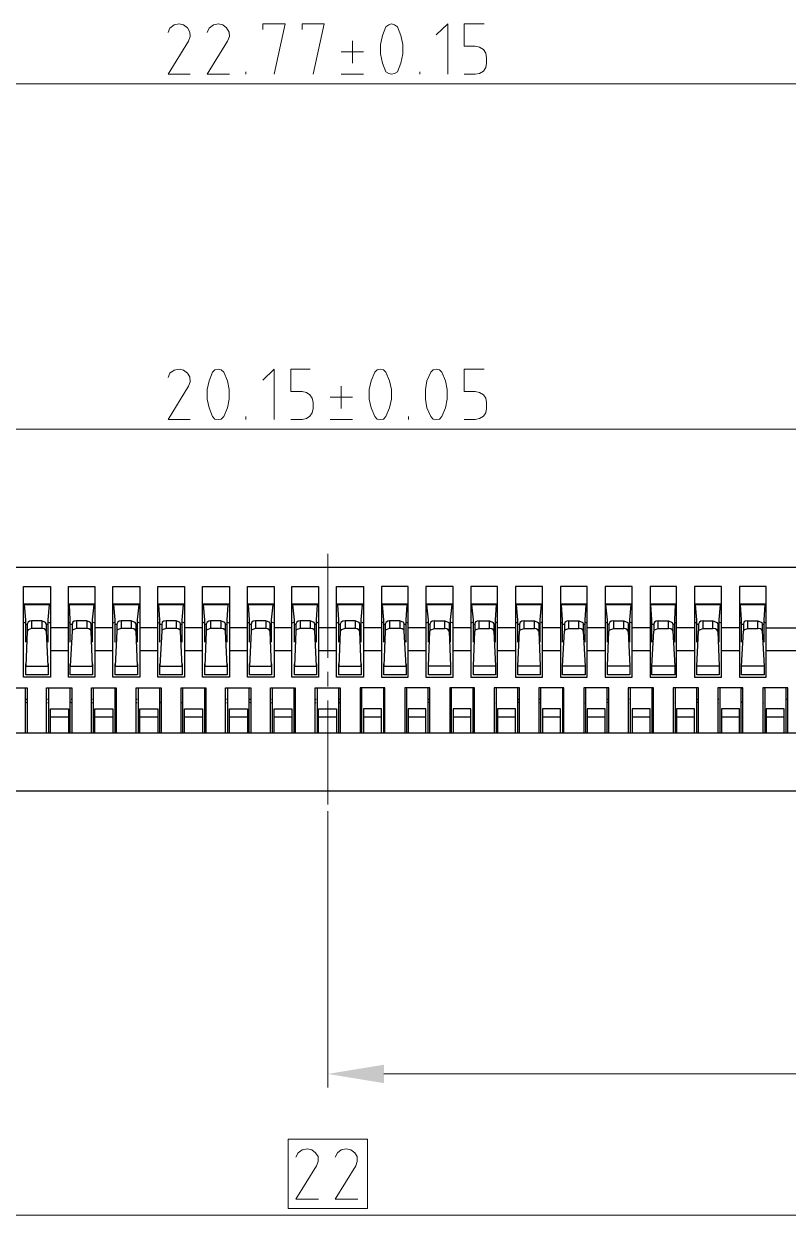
# Model space of a CAD drawing. Header units: inches. Extents: x 0 to 16.2, y 0 to 11.4.
# Drawn here: x 3.506 to 4.822, y 5.043 to 7.096 of the extents above; entities that cross this region are included whole.
import ezdxf

# ---------------------------------------------------------------- set-up
doc = ezdxf.new("R2010")
doc.units = ezdxf.units.IN
doc.header["$MEASUREMENT"] = 0
doc.layers.add('Color-7-Line_Weight-20', color=7, linetype='Continuous', lineweight=20)
doc.layers.add('Color-7-Line_Weight-30', color=7, linetype='Continuous', lineweight=30)
doc.layers.add('P2C-Hatch', color=7, linetype='Continuous')

msp = doc.modelspace()

# ---------------------------------------------------------------- hatches: boundary and pattern name
at = {"layer": 'P2C-Hatch', "transparency": 33554636}
msp.add_hatch(color=256, dxfattribs=at).paths.add_polyline_path([(4.1258, 5.3025), (4.1258, 5.2708), (4.0292, 5.2867)])

# ---------------------------------------------------------------- linework, layer by layer
at = {"layer": 'Color-7-Line_Weight-20', "linetype": 'Continuous'}
for p, q in [((4.0717, 7.0283), (4.0717, 7.0667)), ((4.0525, 7.0475), (4.0908, 7.0475)), ((3.8883, 7.0092), (3.8883, 7.0133)), ((4.0525, 7.0092), (4.0908, 7.0092)), ((4.1875, 7.0092), (4.1875, 7.0133)), ((5.6875, 6.9925), (2.3708, 6.9925)), ((4.0525, 6.4333), (4.0525, 6.4717)), ((4.0333, 6.4525), (4.0717, 6.4525)), ((3.8883, 6.4142), (3.8883, 6.4192)), ((4.0333, 6.4142), (4.0717, 6.4142)), ((4.1683, 6.4142), (4.1683, 6.4192)), ((2.5725, 6.3975), (5.4858, 6.3975)), ((4.0292, 6.1825), (4.0292, 6.0033)), ((4.0292, 5.9792), (4.0292, 5.9542)), ((4.0292, 5.93), (4.0292, 5.7508)), ((4.0292, 5.7392), (4.0292, 5.2633)), ((5.6283, 5.2867), (4.1258, 5.2867)), ((2.43, 5.0433), (5.6283, 5.0433))]:
    msp.add_line(p, q, dxfattribs=at)
for points in [[(3.7925, 7.0092), (3.7542, 7.0092), (3.7892, 7.0658), (3.7925, 7.0742), (3.7917, 7.0817), (3.7875, 7.0892), (3.7808, 7.0942), (3.7733, 7.0958), (3.765, 7.0942), (3.7575, 7.0883), (3.7542, 7.0808)], [(3.86, 7.0092), (3.8217, 7.0092), (3.8567, 7.0658), (3.86, 7.0742), (3.8592, 7.0817), (3.855, 7.0892), (3.8483, 7.0942), (3.8408, 7.0958), (3.8325, 7.0942), (3.825, 7.0883), (3.8217, 7.0808)], [(3.9175, 7.0858), (3.9175, 7.0958), (3.9558, 7.0958), (3.9367, 7.0092)], [(3.985, 7.0858), (3.985, 7.0958), (4.0233, 7.0958), (4.0042, 7.0092)], [(4.2158, 7.0767), (4.2358, 7.0958), (4.2358, 7.0092)], [(4.2983, 7.0958), (4.2642, 7.0958), (4.2642, 7.0575), (4.2833, 7.0575), (4.2908, 7.0558), (4.2975, 7.0517), (4.3017, 7.045), (4.3025, 7.0375), (4.3025, 7.0283), (4.3017, 7.0208), (4.2975, 7.0142), (4.2908, 7.01), (4.2833, 7.0092), (4.2642, 7.0092)], [(3.7925, 6.4142), (3.7542, 6.4142), (3.7892, 6.4717), (3.7925, 6.4792), (3.7917, 6.4875), (3.7875, 6.4942), (3.7808, 6.4992), (3.7733, 6.5008), (3.765, 6.4992), (3.7575, 6.4942), (3.7542, 6.4867)], [(3.9175, 6.4817), (3.9367, 6.5008), (3.9367, 6.4142)], [(3.9992, 6.5008), (3.9658, 6.5008), (3.9658, 6.4625), (3.985, 6.4625), (3.9925, 6.4608), (3.9983, 6.4567), (4.0025, 6.4508), (4.0042, 6.4433), (4.0042, 6.4333), (4.0025, 6.4258), (3.9983, 6.42), (3.9925, 6.4158), (3.985, 6.4142), (3.9658, 6.4142)], [(4.2983, 6.5008), (4.2642, 6.5008), (4.2642, 6.4625), (4.2833, 6.4625), (4.2908, 6.4608), (4.2975, 6.4567), (4.3017, 6.4508), (4.3025, 6.4433), (4.3025, 6.4333), (4.3017, 6.4258), (4.2975, 6.42), (4.2908, 6.4158), (4.2833, 6.4142), (4.2642, 6.4142)], [(4.0133, 5.0708), (3.9742, 5.0708), (4.01, 5.1283), (4.0125, 5.1358), (4.0125, 5.1442), (4.0083, 5.1508), (4.0017, 5.1558), (3.9942, 5.1575), (3.985, 5.1558), (3.9783, 5.1508), (3.9742, 5.1433)], [(4.0808, 5.0708), (4.0417, 5.0708), (4.0775, 5.1283), (4.08, 5.1358), (4.08, 5.1442), (4.0758, 5.1508), (4.0692, 5.1558), (4.0608, 5.1575), (4.0525, 5.1558), (4.0458, 5.1508), (4.0417, 5.1433)]]:
    msp.add_lwpolyline(points, dxfattribs=at)
for points in [[(4.1233, 7.0283), (4.12, 7.0442), (4.12, 7.06), (4.1233, 7.0758), (4.1292, 7.0908), (4.1342, 7.0942), (4.1392, 7.0958), (4.1442, 7.0942), (4.1492, 7.0908), (4.155, 7.0758), (4.1583, 7.06), (4.1583, 7.0442), (4.155, 7.0283), (4.1492, 7.0133), (4.1442, 7.01), (4.1392, 7.0092), (4.1342, 7.01), (4.1292, 7.0133)], [(3.825, 6.4342), (3.8217, 6.4492), (3.8217, 6.4658), (3.825, 6.4808), (3.8308, 6.4958), (3.835, 6.5), (3.8408, 6.5008), (3.8458, 6.5), (3.85, 6.4958), (3.8567, 6.4808), (3.8592, 6.4658), (3.8592, 6.4492), (3.8567, 6.4342), (3.85, 6.4192), (3.8458, 6.415), (3.8408, 6.4142), (3.835, 6.415), (3.8308, 6.4192)], [(4.1042, 6.4342), (4.1008, 6.4492), (4.1008, 6.4658), (4.1042, 6.4808), (4.11, 6.4958), (4.1142, 6.5), (4.12, 6.5008), (4.125, 6.5), (4.1292, 6.4958), (4.1358, 6.4808), (4.1392, 6.4658), (4.1392, 6.4492), (4.1358, 6.4342), (4.1292, 6.4192), (4.125, 6.415), (4.12, 6.4142), (4.1142, 6.415), (4.11, 6.4192)], [(4.2, 6.4342), (4.1975, 6.4492), (4.1975, 6.4658), (4.2, 6.4808), (4.2067, 6.4958), (4.2108, 6.5), (4.2158, 6.5008), (4.2217, 6.5), (4.2258, 6.4958), (4.2317, 6.4808), (4.235, 6.4658), (4.235, 6.4492), (4.2317, 6.4342), (4.2258, 6.4192), (4.2217, 6.415), (4.2158, 6.4142), (4.2108, 6.415), (4.2067, 6.4192)], [(4.0975, 5.055), (4.0975, 5.1742), (3.9608, 5.1742), (3.9608, 5.055)]]:
    msp.add_lwpolyline(points, close=True, dxfattribs=at)
at = {"layer": 'Color-7-Line_Weight-30', "linetype": 'Continuous'}
for p, q in [((3.5517, 6.0958), (3.505, 6.0958)), ((3.6283, 6.0958), (3.5825, 6.0958)), ((3.7058, 6.0958), (3.6592, 6.0958)), ((3.7825, 6.0958), (3.7367, 6.0958)), ((3.86, 6.0958), (3.8133, 6.0958)), ((3.9367, 6.0958), (3.8908, 6.0958)), ((4.0133, 6.0958), (3.9675, 6.0958)), ((4.0908, 6.0958), (4.0442, 6.0958)), ((4.1675, 6.0958), (4.1217, 6.0958)), ((4.245, 6.0958), (4.1983, 6.0958)), ((4.3217, 6.0958), (4.2758, 6.0958)), ((4.3992, 6.0958), (4.3525, 6.0958)), ((4.4758, 6.0958), (4.43, 6.0958)), ((4.5533, 6.0958), (4.5067, 6.0958)), ((4.63, 6.0958), (4.5842, 6.0958)), ((4.7075, 6.0958), (4.6608, 6.0958)), ((4.7842, 6.0958), (4.7383, 6.0958)), ((3.5075, 6.0642), (3.505, 6.0633)), ((3.5117, 6.0608), (3.5092, 6.0608)), ((3.5192, 6.0675), (3.5192, 6.0542)), ((3.5475, 6.0608), (3.545, 6.0608)), ((3.5517, 6.0633), (3.5483, 6.0642)), ((3.5825, 6.055), (3.5517, 6.055)), ((3.585, 6.0642), (3.5825, 6.0633)), ((3.5892, 6.0608), (3.5858, 6.0608)), ((3.5967, 6.0675), (3.5967, 6.0542)), ((3.6242, 6.0608), (3.6217, 6.0608)), ((3.6283, 6.0633), (3.6258, 6.0642)), ((3.6592, 6.055), (3.6283, 6.055)), ((3.6617, 6.0642), (3.6592, 6.0633)), ((3.6658, 6.0608), (3.6633, 6.0608)), ((3.6733, 6.0675), (3.6733, 6.0542)), ((3.7017, 6.0608), (3.6992, 6.0608)), ((3.7058, 6.0633), (3.7025, 6.0642)), ((3.7367, 6.055), (3.7058, 6.055)), ((3.7392, 6.0642), (3.7367, 6.0633)), ((3.7433, 6.0608), (3.74, 6.0608)), ((3.7508, 6.0675), (3.7508, 6.0542)), ((3.7783, 6.0608), (3.7758, 6.0608)), ((3.7825, 6.0633), (3.78, 6.0642)), ((3.8133, 6.055), (3.7825, 6.055)), ((3.8158, 6.0642), (3.8133, 6.0633)), ((3.82, 6.0608), (3.8175, 6.0608)), ((3.8275, 6.0675), (3.8275, 6.0542)), ((3.8558, 6.0608), (3.8533, 6.0608)), ((3.86, 6.0633), (3.8567, 6.0642)), ((3.8908, 6.055), (3.86, 6.055)), ((3.8933, 6.0642), (3.8908, 6.0633)), ((3.8975, 6.0608), (3.8942, 6.0608)), ((3.905, 6.0675), (3.905, 6.0542)), ((3.9325, 6.0608), (3.93, 6.0608)), ((3.9367, 6.0633), (3.9342, 6.0642)), ((3.9675, 6.055), (3.9367, 6.055)), ((3.97, 6.0642), (3.9675, 6.0633)), ((3.9742, 6.0608), (3.9717, 6.0608)), ((3.9817, 6.0675), (3.9817, 6.0542)), ((4.01, 6.0608), (4.0067, 6.0608)), ((4.0133, 6.0633), (4.0108, 6.0642)), ((4.0442, 6.055), (4.0133, 6.055)), ((4.0475, 6.0642), (4.0442, 6.0633)), ((4.0508, 6.0608), (4.0483, 6.0608)), ((4.0592, 6.0675), (4.0592, 6.0542)), ((4.0867, 6.0608), (4.0842, 6.0608)), ((4.0908, 6.0633), (4.0883, 6.0642)), ((4.1217, 6.055), (4.0908, 6.055)), ((4.1242, 6.0642), (4.1217, 6.0633)), ((4.1283, 6.0608), (4.1258, 6.0608)), ((4.1358, 6.0675), (4.1358, 6.0542)), ((4.1642, 6.0608), (4.1608, 6.0608)), ((4.1675, 6.0633), (4.165, 6.0642)), ((4.1983, 6.055), (4.1675, 6.055)), ((4.2017, 6.0642), (4.1983, 6.0633)), ((4.205, 6.0608), (4.2025, 6.0608)), ((4.2408, 6.0608), (4.2383, 6.0608)), ((4.245, 6.0633), (4.2425, 6.0642)), ((4.2758, 6.055), (4.245, 6.055)), ((4.2783, 6.0642), (4.2758, 6.0633)), ((4.2825, 6.0608), (4.28, 6.0608)), ((4.3183, 6.0608), (4.315, 6.0608)), ((4.3217, 6.0633), (4.3192, 6.0642)), ((4.3525, 6.055), (4.3217, 6.055)), ((4.3558, 6.0642), (4.3525, 6.0633)), ((4.3592, 6.0608), (4.3567, 6.0608)), ((4.395, 6.0608), (4.3925, 6.0608)), ((4.3992, 6.0633), (4.3967, 6.0642)), ((4.43, 6.055), (4.3992, 6.055)), ((4.4325, 6.0642), (4.43, 6.0633)), ((4.4367, 6.0608), (4.4333, 6.0608)), ((4.4725, 6.0608), (4.4692, 6.0608)), ((4.4758, 6.0633), (4.4733, 6.0642)), ((4.5067, 6.055), (4.4758, 6.055)), ((4.51, 6.0642), (4.5067, 6.0633)), ((4.5133, 6.0608), (4.5108, 6.0608)), ((4.5492, 6.0608), (4.5467, 6.0608)), ((4.5533, 6.0633), (4.5508, 6.0642)), ((4.5842, 6.055), (4.5533, 6.055)), ((4.5867, 6.0642), (4.5842, 6.0633)), ((4.5908, 6.0608), (4.5875, 6.0608)), ((4.6267, 6.0608), (4.6233, 6.0608)), ((4.63, 6.0633), (4.6275, 6.0642)), ((4.6608, 6.055), (4.63, 6.055)), ((4.6642, 6.0642), (4.6608, 6.0633)), ((4.6675, 6.0608), (4.665, 6.0608)), ((4.7033, 6.0608), (4.7008, 6.0608)), ((4.7075, 6.0633), (4.7042, 6.0642)), ((4.7383, 6.055), (4.7075, 6.055)), ((4.7408, 6.0642), (4.7383, 6.0633)), ((4.745, 6.0608), (4.7417, 6.0608)), ((4.7808, 6.0608), (4.7775, 6.0608)), ((4.7842, 6.0633), (4.7817, 6.0642)), ((3.5825, 6.0158), (3.5517, 6.0158)), ((3.6592, 6.0158), (3.6283, 6.0158)), ((3.7367, 6.0158), (3.7058, 6.0158)), ((3.8133, 6.0158), (3.7825, 6.0158)), ((3.8908, 6.0158), (3.86, 6.0158)), ((3.9675, 6.0158), (3.9367, 6.0158)), ((4.0442, 6.0158), (4.0133, 6.0158)), ((4.1217, 6.0158), (4.0908, 6.0158)), ((4.1983, 6.0158), (4.1675, 6.0158)), ((4.2758, 6.0158), (4.245, 6.0158)), ((4.3525, 6.0158), (4.3217, 6.0158)), ((4.43, 6.0158), (4.3992, 6.0158)), ((4.5067, 6.0158), (4.4758, 6.0158)), ((4.5842, 6.0158), (4.5533, 6.0158)), ((4.6608, 6.0158), (4.63, 6.0158)), ((4.7383, 6.0158), (4.7075, 6.0158)), ((4.8883, 6.0158), (4.7842, 6.0158)), ((3.51, 5.9325), (3.5117, 5.9325)), ((3.545, 5.9325), (3.5467, 5.9325)), ((3.5875, 5.9325), (3.5883, 5.9325)), ((3.6225, 5.9325), (3.6233, 5.9325)), ((3.6642, 5.9325), (3.665, 5.9325)), ((3.6992, 5.9325), (3.7008, 5.9325)), ((3.7417, 5.9325), (3.7425, 5.9325)), ((3.7767, 5.9325), (3.7775, 5.9325)), ((3.8183, 5.9325), (3.8192, 5.9325)), ((3.8533, 5.9325), (3.855, 5.9325)), ((3.895, 5.9325), (3.8967, 5.9325)), ((3.9308, 5.9325), (3.9317, 5.9325)), ((3.9725, 5.9325), (3.9733, 5.9325)), ((4.0075, 5.9325), (4.0092, 5.9325)), ((4.0492, 5.9325), (4.0508, 5.9325)), ((4.085, 5.9325), (4.0858, 5.9325)), ((4.1267, 5.9325), (4.1275, 5.9325)), ((4.1617, 5.9325), (4.1625, 5.9325)), ((4.2033, 5.9325), (4.205, 5.9325)), ((4.2392, 5.9325), (4.24, 5.9325)), ((4.2808, 5.9325), (4.2817, 5.9325)), ((4.3158, 5.9325), (4.3167, 5.9325)), ((4.3575, 5.9325), (4.3592, 5.9325)), ((4.3925, 5.9325), (4.3942, 5.9325)), ((4.435, 5.9325), (4.4358, 5.9325)), ((4.47, 5.9325), (4.4708, 5.9325)), ((4.5117, 5.9325), (4.5133, 5.9325)), ((4.5467, 5.9325), (4.5483, 5.9325)), ((4.5892, 5.9325), (4.59, 5.9325)), ((4.6242, 5.9325), (4.625, 5.9325)), ((4.6658, 5.9325), (4.6675, 5.9325)), ((4.7008, 5.9325), (4.7025, 5.9325)), ((4.7433, 5.9325), (4.7442, 5.9325)), ((4.7783, 5.9325), (4.7792, 5.9325)), ((4.82, 5.9325), (4.8217, 5.9325)), ((3.5083, 5.9275), (3.5117, 5.9258)), ((3.545, 5.9258), (3.5467, 5.9267)), ((3.585, 5.9275), (3.5883, 5.9258)), ((3.6225, 5.9258), (3.6242, 5.9267)), ((3.6625, 5.9275), (3.665, 5.9258)), ((3.6992, 5.9258), (3.7008, 5.9267)), ((3.7392, 5.9275), (3.7425, 5.9258)), ((3.7767, 5.9258), (3.7783, 5.9267)), ((3.8167, 5.9275), (3.8192, 5.9258)), ((3.8533, 5.9258), (3.855, 5.9267)), ((3.8933, 5.9275), (3.8967, 5.9258)), ((3.9308, 5.9258), (3.9325, 5.9267)), ((3.9708, 5.9275), (3.9733, 5.9258)), ((4.0075, 5.9258), (4.0092, 5.9267)), ((4.0475, 5.9275), (4.0508, 5.9258)), ((4.085, 5.9258), (4.0867, 5.9267)), ((4.125, 5.9275), (4.1275, 5.9258)), ((4.1617, 5.9258), (4.1633, 5.9267)), ((4.2017, 5.9275), (4.205, 5.9258)), ((4.2392, 5.9258), (4.2408, 5.9267)), ((4.2792, 5.9275), (4.2817, 5.9258)), ((4.3158, 5.9258), (4.3175, 5.9267)), ((4.3558, 5.9275), (4.3592, 5.9258)), ((4.3925, 5.9258), (4.395, 5.9267)), ((4.4333, 5.9275), (4.4358, 5.9258)), ((4.47, 5.9258), (4.4717, 5.9267)), ((4.51, 5.9275), (4.5133, 5.9258)), ((4.5467, 5.9258), (4.5483, 5.9267)), ((4.5875, 5.9275), (4.59, 5.9258)), ((4.6242, 5.9258), (4.6258, 5.9267)), ((4.6642, 5.9275), (4.6675, 5.9258)), ((4.7008, 5.9258), (4.7025, 5.9267)), ((4.7417, 5.9275), (4.7442, 5.9258)), ((4.7783, 5.9258), (4.78, 5.9267)), ((3.5517, 5.9017), (3.5825, 5.9017)), ((3.6283, 5.9017), (3.6592, 5.9017)), ((3.7058, 5.9017), (3.7367, 5.9017)), ((3.7825, 5.9017), (3.8133, 5.9017)), ((3.86, 5.9017), (3.8908, 5.9017)), ((3.9367, 5.9017), (3.9675, 5.9017)), ((4.0133, 5.9017), (4.0442, 5.9017)), ((4.0908, 5.9017), (4.1217, 5.9017)), ((4.1675, 5.9017), (4.1983, 5.9017)), ((4.245, 5.9017), (4.2758, 5.9017)), ((4.3217, 5.9017), (4.3525, 5.9017)), ((4.3992, 5.9017), (4.43, 5.9017)), ((4.4758, 5.9017), (4.5067, 5.9017)), ((4.5533, 5.9017), (4.5842, 5.9017)), ((4.63, 5.9017), (4.6608, 5.9017)), ((4.7075, 5.9017), (4.7383, 5.9017)), ((4.7842, 5.9017), (4.815, 5.9017))]:
    msp.add_line(p, q, dxfattribs=at)
for points in [[(2.2183, 6.1592), (2.2083, 6.1575), (2.2, 6.1533), (2.1933, 6.1467), (2.1892, 6.1383), (2.1875, 6.1283), (2.4767, 6.1283), (2.475, 6.1383), (2.4708, 6.1467), (2.4633, 6.1533), (2.455, 6.1575), (2.4458, 6.1592), (2.4458, 5.8742), (5.6125, 5.8742), (5.6125, 6.1592), (5.6033, 6.1575), (5.595, 6.1533), (5.5875, 6.1467), (5.5833, 6.1383), (5.5817, 6.1283), (5.5817, 5.8742)], [(5.84, 5.9208), (5.84, 6.1592), (2.2183, 6.1592), (2.2183, 5.9208)], [(3.55, 6.095), (3.5067, 6.095), (3.5067, 6.0958)], [(3.5092, 6.0308), (3.5092, 6.0692), (3.5067, 6.095)], [(3.5475, 6.0308), (3.5475, 6.0692), (3.55, 6.095), (3.55, 6.0958)], [(3.6267, 6.095), (3.5842, 6.095), (3.5833, 6.0958)], [(3.5858, 6.0308), (3.5858, 6.0692), (3.5842, 6.095)], [(3.6242, 6.0308), (3.6242, 6.0692), (3.6267, 6.095), (3.6267, 6.0958)], [(3.7042, 6.095), (3.6608, 6.095), (3.6608, 6.0958)], [(3.6633, 6.0308), (3.6633, 6.0692), (3.6608, 6.095)], [(3.7017, 6.0308), (3.7017, 6.0692), (3.7042, 6.095), (3.7042, 6.0958)], [(3.7808, 6.095), (3.7383, 6.095), (3.7375, 6.0958)], [(3.74, 6.0308), (3.74, 6.0692), (3.7383, 6.095)], [(3.7783, 6.0308), (3.7783, 6.0692), (3.7808, 6.095), (3.7808, 6.0958)], [(3.8575, 6.095), (3.815, 6.095), (3.815, 6.0958)], [(3.8175, 6.0308), (3.8175, 6.0692), (3.815, 6.095)], [(3.8558, 6.0308), (3.8558, 6.0692), (3.8575, 6.095), (3.8583, 6.0958)], [(3.935, 6.095), (3.8925, 6.095), (3.8917, 6.0958)], [(3.8942, 6.0308), (3.8942, 6.0692), (3.8925, 6.095)], [(3.9325, 6.0308), (3.9325, 6.0692), (3.935, 6.095), (3.935, 6.0958)], [(4.0117, 6.095), (3.9692, 6.095), (3.9692, 6.0958)], [(3.9717, 6.0308), (3.9717, 6.0692), (3.9692, 6.095)], [(4.01, 6.0308), (4.01, 6.0692), (4.0117, 6.095), (4.0125, 6.0958)], [(4.0892, 6.095), (4.0467, 6.095), (4.0458, 6.0958)], [(4.0483, 6.0308), (4.0483, 6.0692), (4.0467, 6.095)], [(4.0867, 6.0308), (4.0867, 6.0692), (4.0892, 6.095), (4.0892, 6.0958)], [(4.1658, 6.095), (4.1233, 6.095), (4.1233, 6.0958)], [(4.1258, 6.0308), (4.1258, 6.0692), (4.1233, 6.095)], [(4.1642, 6.0308), (4.1642, 6.0692), (4.1658, 6.095), (4.1667, 6.0958)], [(4.2433, 6.095), (4.2, 6.095), (4.2, 6.0958)], [(4.2025, 6.0308), (4.2025, 6.0692), (4.2, 6.095)], [(4.2408, 6.0308), (4.2408, 6.0692), (4.2433, 6.095), (4.2433, 6.0958)], [(4.32, 6.095), (4.2775, 6.095), (4.2775, 6.0958)], [(4.28, 6.0308), (4.28, 6.0692), (4.2775, 6.095)], [(4.3183, 6.0308), (4.3183, 6.0692), (4.32, 6.095), (4.3208, 6.0958)], [(4.3975, 6.095), (4.3542, 6.095), (4.3542, 6.0958)], [(4.3567, 6.0308), (4.3567, 6.0692), (4.3542, 6.095)], [(4.395, 6.0308), (4.395, 6.0692), (4.3975, 6.095), (4.3975, 6.0958)], [(4.4742, 6.095), (4.4317, 6.095), (4.4317, 6.0958)], [(4.4333, 6.0308), (4.4333, 6.0692), (4.4317, 6.095)], [(4.4725, 6.0308), (4.4725, 6.0692), (4.4742, 6.095), (4.4742, 6.0958)], [(4.5517, 6.095), (4.5083, 6.095), (4.5083, 6.0958)], [(4.5108, 6.0308), (4.5108, 6.0692), (4.5083, 6.095)], [(4.5492, 6.0308), (4.5492, 6.0692), (4.5517, 6.095), (4.5517, 6.0958)], [(4.6283, 6.095), (4.5858, 6.095), (4.5858, 6.0958)], [(4.5875, 6.0308), (4.5875, 6.0692), (4.5858, 6.095)], [(4.6267, 6.0308), (4.6267, 6.0692), (4.6283, 6.095), (4.6283, 6.0958)], [(4.7058, 6.095), (4.6625, 6.095), (4.6625, 6.0958)], [(4.665, 6.0308), (4.665, 6.0692), (4.6625, 6.095)], [(4.7033, 6.0308), (4.7033, 6.0692), (4.7058, 6.095), (4.7058, 6.0958)], [(4.7825, 6.095), (4.74, 6.095), (4.74, 6.0958)], [(4.7417, 6.0308), (4.7417, 6.0692), (4.74, 6.095)], [(4.7808, 6.0308), (4.7808, 6.0692), (4.7825, 6.095), (4.7825, 6.0958)], [(3.5367, 6.0675), (3.5367, 6.0542), (3.5192, 6.0542), (3.5133, 6.0517), (3.5117, 6.0492), (3.5092, 5.9892), (3.5475, 5.9892), (3.545, 6.0492), (3.545, 6.0617), (3.5433, 6.0642), (3.5367, 6.0675), (3.5192, 6.0675), (3.5158, 6.0667), (3.5133, 6.065), (3.5117, 6.0617), (3.5117, 6.0492)], [(3.6142, 6.0675), (3.6142, 6.0542), (3.5967, 6.0542), (3.59, 6.0517), (3.5892, 6.0492), (3.5858, 5.9892), (3.6242, 5.9892), (3.6217, 6.0492), (3.6217, 6.0617), (3.6208, 6.0642), (3.6142, 6.0675), (3.5967, 6.0675), (3.5925, 6.0667), (3.59, 6.065), (3.5892, 6.0617), (3.5892, 6.0492)], [(3.6908, 6.0675), (3.6908, 6.0542), (3.6733, 6.0542), (3.6667, 6.0517), (3.6658, 6.0492), (3.6633, 5.9892), (3.7017, 5.9892), (3.6992, 6.0492), (3.6992, 6.0617), (3.6975, 6.0642), (3.6908, 6.0675), (3.6733, 6.0675), (3.67, 6.0667), (3.6675, 6.065), (3.6658, 6.0617), (3.6658, 6.0492)], [(3.7683, 6.0675), (3.7683, 6.0542), (3.7508, 6.0542), (3.7442, 6.0517), (3.7433, 6.0492), (3.74, 5.9892), (3.7783, 5.9892), (3.7758, 6.0492), (3.7758, 6.0617), (3.775, 6.0642), (3.7683, 6.0675), (3.7508, 6.0675), (3.7467, 6.0667), (3.7442, 6.065), (3.7433, 6.0617), (3.7433, 6.0492)], [(3.845, 6.0675), (3.845, 6.0542), (3.8275, 6.0542), (3.8208, 6.0517), (3.82, 6.0492), (3.8175, 5.9892), (3.8558, 5.9892), (3.8533, 6.0492), (3.8533, 6.0617), (3.8517, 6.0642), (3.845, 6.0675), (3.8275, 6.0675), (3.8242, 6.0667), (3.8217, 6.065), (3.82, 6.0617), (3.82, 6.0492)], [(3.9225, 6.0675), (3.9225, 6.0542), (3.905, 6.0542), (3.8983, 6.0517), (3.8975, 6.0492), (3.8942, 5.9892), (3.9325, 5.9892), (3.93, 6.0492), (3.93, 6.0617), (3.9292, 6.0642), (3.9225, 6.0675), (3.905, 6.0675), (3.9008, 6.0667), (3.8983, 6.065), (3.8975, 6.0617), (3.8975, 6.0492)], [(3.9992, 6.0675), (3.9992, 6.0542), (3.9817, 6.0542), (3.975, 6.0517), (3.9742, 6.0492), (3.9717, 5.9892), (4.01, 5.9892), (4.0067, 6.0492), (4.0067, 6.0617), (4.0058, 6.0642), (3.9992, 6.0675), (3.9817, 6.0675), (3.9783, 6.0667), (3.9758, 6.065), (3.9742, 6.0617), (3.9742, 6.0492)], [(4.0767, 6.0675), (4.0767, 6.0542), (4.0592, 6.0542), (4.0525, 6.0517), (4.0508, 6.0492), (4.0483, 5.9892), (4.0867, 5.9892), (4.0842, 6.0492), (4.0842, 6.0617), (4.0833, 6.0642), (4.0767, 6.0675), (4.0592, 6.0675), (4.055, 6.0667), (4.0525, 6.065), (4.0508, 6.0617), (4.0508, 6.0492)], [(4.1533, 6.0675), (4.1533, 6.0542), (4.1358, 6.0542), (4.1292, 6.0517), (4.1283, 6.0492), (4.1258, 5.9892), (4.1642, 5.9892), (4.1608, 6.0492), (4.1608, 6.0617), (4.16, 6.0642), (4.1533, 6.0675), (4.1358, 6.0675), (4.1325, 6.0667), (4.13, 6.065), (4.1283, 6.0617), (4.1283, 6.0492)], [(4.2133, 6.0675), (4.2308, 6.0675), (4.2375, 6.0642), (4.2383, 6.0617), (4.2383, 6.0492), (4.2408, 5.9892), (4.2025, 5.9892), (4.205, 6.0492), (4.2067, 6.0517), (4.2133, 6.0542), (4.2133, 6.0675), (4.2092, 6.0667), (4.2067, 6.065), (4.205, 6.0617), (4.205, 6.0492)], [(4.2133, 6.0542), (4.2308, 6.0542), (4.2308, 6.0675)], [(4.29, 6.0675), (4.3075, 6.0675), (4.3142, 6.0642), (4.315, 6.0617), (4.315, 6.0492), (4.3183, 5.9892), (4.28, 5.9892), (4.2825, 6.0492), (4.2833, 6.0517), (4.29, 6.0542), (4.29, 6.0675), (4.2867, 6.0667), (4.2833, 6.065), (4.2825, 6.0617), (4.2825, 6.0492)], [(4.29, 6.0542), (4.3075, 6.0542), (4.3075, 6.0675)], [(4.3675, 6.0675), (4.385, 6.0675), (4.3917, 6.0642), (4.3925, 6.0617), (4.3925, 6.0492), (4.395, 5.9892), (4.3567, 5.9892), (4.3592, 6.0492), (4.3608, 6.0517), (4.3675, 6.0542), (4.3675, 6.0675), (4.3633, 6.0667), (4.3608, 6.065), (4.3592, 6.0617), (4.3592, 6.0492)], [(4.3675, 6.0542), (4.385, 6.0542), (4.385, 6.0675)], [(4.4442, 6.0675), (4.4617, 6.0675), (4.4683, 6.0642), (4.4692, 6.0617), (4.4692, 6.0492), (4.4725, 5.9892), (4.4333, 5.9892), (4.4367, 6.0492), (4.4375, 6.0517), (4.4442, 6.0542), (4.4442, 6.0675), (4.4408, 6.0667), (4.4375, 6.065), (4.4367, 6.0617), (4.4367, 6.0492)], [(4.4442, 6.0542), (4.4617, 6.0542), (4.4617, 6.0675)], [(4.5217, 6.0675), (4.5392, 6.0675), (4.5458, 6.0642), (4.5467, 6.0617), (4.5467, 6.0492), (4.5492, 5.9892), (4.5108, 5.9892), (4.5133, 6.0492), (4.515, 6.0517), (4.5217, 6.0542), (4.5217, 6.0675), (4.5175, 6.0667), (4.515, 6.065), (4.5133, 6.0617), (4.5133, 6.0492)], [(4.5217, 6.0542), (4.5392, 6.0542), (4.5392, 6.0675)], [(4.5983, 6.0675), (4.6158, 6.0675), (4.6225, 6.0642), (4.6233, 6.0617), (4.6233, 6.0492), (4.6267, 5.9892), (4.5875, 5.9892), (4.5908, 6.0492), (4.5917, 6.0517), (4.5983, 6.0542), (4.5983, 6.0675), (4.595, 6.0667), (4.5917, 6.065), (4.5908, 6.0617), (4.5908, 6.0492)], [(4.5983, 6.0542), (4.6158, 6.0542), (4.6158, 6.0675)], [(4.6758, 6.0675), (4.6925, 6.0675), (4.7, 6.0642), (4.7008, 6.0617), (4.7008, 6.0492), (4.7033, 5.9892), (4.665, 5.9892), (4.6675, 6.0492), (4.6692, 6.0517), (4.6758, 6.0542), (4.6758, 6.0675), (4.6717, 6.0667), (4.6692, 6.065), (4.6675, 6.0617), (4.6675, 6.0492)], [(4.6758, 6.0542), (4.6925, 6.0542), (4.6925, 6.0675)], [(4.7525, 6.0675), (4.77, 6.0675), (4.7767, 6.0642), (4.7775, 6.0617), (4.7775, 6.0492), (4.7808, 5.9892), (4.7417, 5.9892), (4.745, 6.0492), (4.7458, 6.0517), (4.7525, 6.0542), (4.7525, 6.0675), (4.7483, 6.0667), (4.7458, 6.065), (4.745, 6.0617), (4.745, 6.0492)], [(4.7525, 6.0542), (4.77, 6.0542), (4.77, 6.0675)], [(4.7842, 6.055), (4.8883, 6.055), (4.8883, 5.8742)], [(3.545, 6.0492), (3.5433, 6.0517), (3.5408, 6.0533), (3.5367, 6.0542)], [(3.6217, 6.0492), (3.6208, 6.0517), (3.6175, 6.0533), (3.6142, 6.0542)], [(3.6992, 6.0492), (3.6975, 6.0517), (3.695, 6.0533), (3.6908, 6.0542)], [(3.7758, 6.0492), (3.7742, 6.0517), (3.7717, 6.0533), (3.7683, 6.0542)], [(3.8533, 6.0492), (3.8517, 6.0517), (3.8492, 6.0533), (3.845, 6.0542)], [(3.93, 6.0492), (3.9283, 6.0517), (3.9258, 6.0533), (3.9225, 6.0542)], [(4.0067, 6.0492), (4.0058, 6.0517), (4.0033, 6.0533), (3.9992, 6.0542)], [(4.0842, 6.0492), (4.0825, 6.0517), (4.08, 6.0533), (4.0767, 6.0542)], [(4.1608, 6.0492), (4.16, 6.0517), (4.1575, 6.0533), (4.1533, 6.0542)], [(4.2383, 6.0492), (4.2367, 6.0517), (4.2342, 6.0533), (4.2308, 6.0542)], [(4.315, 6.0492), (4.3142, 6.0517), (4.3117, 6.0533), (4.3075, 6.0542)], [(4.3925, 6.0492), (4.3908, 6.0517), (4.3883, 6.0533), (4.385, 6.0542)], [(4.4692, 6.0492), (4.4683, 6.0517), (4.4658, 6.0533), (4.4617, 6.0542)], [(4.5467, 6.0492), (4.545, 6.0517), (4.5425, 6.0533), (4.5392, 6.0542)], [(4.6233, 6.0492), (4.6225, 6.0517), (4.62, 6.0533), (4.6158, 6.0542)], [(4.7008, 6.0492), (4.6992, 6.0517), (4.6967, 6.0533), (4.6925, 6.0542)], [(4.7775, 6.0492), (4.7767, 6.0517), (4.7742, 6.0533), (4.77, 6.0542)], [(3.5475, 5.9933), (3.5475, 5.9742), (3.5092, 5.9742), (3.5092, 5.9933)], [(3.6242, 5.9933), (3.6242, 5.9742), (3.5858, 5.9742), (3.5858, 5.9933)], [(3.7017, 5.9933), (3.7017, 5.9742), (3.6633, 5.9742), (3.6633, 5.9933)], [(3.7783, 5.9933), (3.7783, 5.9742), (3.74, 5.9742), (3.74, 5.9933)], [(3.8558, 5.9933), (3.8558, 5.9742), (3.8175, 5.9742), (3.8175, 5.9933)], [(3.9325, 5.9933), (3.9325, 5.9742), (3.8942, 5.9742), (3.8942, 5.9933)], [(4.01, 5.9933), (4.01, 5.9742), (3.9717, 5.9742), (3.9717, 5.9933)], [(4.0867, 5.9933), (4.0867, 5.9742), (4.0483, 5.9742), (4.0483, 5.9933)], [(4.1642, 5.9933), (4.1642, 5.9742), (4.1258, 5.9742), (4.1258, 5.9933)], [(4.2408, 5.9933), (4.2408, 5.9742), (4.2025, 5.9742), (4.2025, 5.9933)], [(4.3183, 5.9933), (4.3183, 5.9742), (4.28, 5.9742), (4.28, 5.9933)], [(4.395, 5.9933), (4.395, 5.9742), (4.3567, 5.9742), (4.3567, 5.9933)], [(4.4725, 5.9933), (4.4725, 5.9742), (4.4333, 5.9742), (4.4333, 5.9933)], [(4.5492, 5.9933), (4.5492, 5.9742), (4.5108, 5.9742), (4.5108, 5.9933)], [(4.6267, 5.9933), (4.6267, 5.9742), (4.5875, 5.9742), (4.5875, 5.9933)], [(4.7033, 5.9933), (4.7033, 5.9742), (4.665, 5.9742), (4.665, 5.9933)], [(4.7808, 5.9933), (4.7808, 5.9742), (4.7417, 5.9742), (4.7417, 5.9933)], [(3.4683, 5.8742), (3.4683, 5.9517), (3.5117, 5.9517), (3.5117, 5.8742)], [(3.5083, 5.9517), (3.5083, 5.95), (3.5083, 5.8742)], [(3.545, 5.8742), (3.545, 5.9517), (3.5883, 5.9517), (3.5883, 5.8742)], [(3.5483, 5.9508), (3.5483, 5.95), (3.5483, 5.8742)], [(3.5858, 5.9517), (3.5858, 5.9508), (3.585, 5.95), (3.585, 5.8742)], [(3.6225, 5.8742), (3.6225, 5.9517), (3.665, 5.9517), (3.665, 5.8742)], [(3.625, 5.9508), (3.625, 5.95), (3.625, 5.8742)], [(3.6625, 5.9517), (3.6625, 5.95), (3.6625, 5.8742)], [(3.6992, 5.8742), (3.6992, 5.9517), (3.7425, 5.9517), (3.7425, 5.8742)], [(3.7025, 5.9508), (3.7025, 5.95), (3.7025, 5.8742)], [(3.74, 5.9517), (3.74, 5.9508), (3.7392, 5.95), (3.7392, 5.8742)], [(3.7767, 5.8742), (3.7767, 5.9517), (3.8192, 5.9517), (3.8192, 5.8742)], [(3.7792, 5.9508), (3.7792, 5.95), (3.7792, 5.8742)], [(3.8167, 5.9517), (3.8167, 5.95), (3.8167, 5.8742)], [(3.8533, 5.8742), (3.8533, 5.9517), (3.8967, 5.9517), (3.8967, 5.8742)], [(3.8567, 5.9508), (3.8567, 5.95), (3.8567, 5.8742)], [(3.8942, 5.9517), (3.8933, 5.9508), (3.8933, 5.95), (3.8933, 5.8742)], [(3.9308, 5.8742), (3.9308, 5.9517), (3.9733, 5.9517), (3.9733, 5.8742)], [(3.9333, 5.9508), (3.9333, 5.95), (3.9333, 5.8742)], [(3.9708, 5.9517), (3.9708, 5.95), (3.9708, 5.8742)], [(4.0075, 5.8742), (4.0075, 5.9517), (4.0508, 5.9517), (4.0508, 5.8742)], [(4.0108, 5.9508), (4.0108, 5.95), (4.0108, 5.8742)], [(4.0483, 5.9517), (4.0475, 5.9508), (4.0475, 5.95), (4.0475, 5.8742)], [(4.1275, 5.8742), (4.1275, 5.9517), (4.085, 5.9517), (4.085, 5.8742)], [(4.0875, 5.9508), (4.0875, 5.95), (4.0875, 5.8742)], [(4.125, 5.9517), (4.125, 5.95), (4.125, 5.8742)], [(4.205, 5.8742), (4.205, 5.9517), (4.1617, 5.9517), (4.1617, 5.8742)], [(4.165, 5.9508), (4.165, 5.95), (4.165, 5.8742)], [(4.2025, 5.9517), (4.2017, 5.9508), (4.2017, 5.95), (4.2017, 5.8742)], [(4.2817, 5.8742), (4.2817, 5.9517), (4.2392, 5.9517), (4.2392, 5.8742)], [(4.2417, 5.9508), (4.2417, 5.95), (4.2417, 5.8742)], [(4.2792, 5.9517), (4.2792, 5.95), (4.2792, 5.8742)], [(4.3592, 5.8742), (4.3592, 5.9517), (4.3158, 5.9517), (4.3158, 5.8742)], [(4.3192, 5.9508), (4.3192, 5.95), (4.3192, 5.8742)], [(4.3567, 5.9517), (4.3558, 5.9508), (4.3558, 5.95), (4.3558, 5.8742)], [(4.4358, 5.8742), (4.4358, 5.9517), (4.3925, 5.9517), (4.3925, 5.8742)], [(4.3958, 5.9508), (4.3958, 5.95), (4.3958, 5.8742)], [(4.4333, 5.9517), (4.4333, 5.95), (4.4333, 5.8742)], [(4.5133, 5.8742), (4.5133, 5.9517), (4.47, 5.9517), (4.47, 5.8742)], [(4.4733, 5.9508), (4.4733, 5.95), (4.4733, 5.8742)], [(4.5108, 5.9517), (4.51, 5.9508), (4.51, 5.95), (4.51, 5.8742)], [(4.59, 5.8742), (4.59, 5.9517), (4.5467, 5.9517), (4.5467, 5.8742)], [(4.55, 5.9508), (4.55, 5.95), (4.55, 5.8742)], [(4.5875, 5.9517), (4.5875, 5.95), (4.5875, 5.8742)], [(4.6675, 5.8742), (4.6675, 5.9517), (4.6242, 5.9517), (4.6242, 5.8742)], [(4.6275, 5.9508), (4.6275, 5.95), (4.6275, 5.8742)], [(4.665, 5.9517), (4.6642, 5.9508), (4.6642, 5.95), (4.6642, 5.8742)], [(4.7442, 5.8742), (4.7442, 5.9517), (4.7008, 5.9517), (4.7008, 5.8742)], [(4.7042, 5.9508), (4.7042, 5.95), (4.7042, 5.8742)], [(4.7417, 5.9517), (4.7417, 5.9508), (4.7408, 5.95), (4.7408, 5.8742)], [(4.8217, 5.8742), (4.8217, 5.9517), (4.7783, 5.9517), (4.7783, 5.8742)], [(4.7808, 5.9508), (4.7817, 5.95), (4.7817, 5.8742)], [(4.8192, 5.9517), (4.8183, 5.9508), (4.8183, 5.95), (4.8183, 5.8742)], [(2.4033, 5.89), (2.4258, 5.89), (2.4258, 5.7742), (5.6317, 5.7742), (5.6317, 5.89), (5.6333, 5.8992), (5.6383, 5.9075), (5.645, 5.9142), (5.6533, 5.9192), (5.6625, 5.9208), (5.8708, 5.9208)], [(3.5517, 5.8742), (3.5517, 5.9158), (3.5825, 5.9158), (3.5825, 5.8742)], [(3.6283, 5.8742), (3.6283, 5.9158), (3.6592, 5.9158), (3.6592, 5.8742)], [(3.7058, 5.8742), (3.7058, 5.9158), (3.7367, 5.9158), (3.7367, 5.8742)], [(3.7825, 5.8742), (3.7825, 5.9158), (3.8133, 5.9158), (3.8133, 5.8742)], [(3.86, 5.8742), (3.86, 5.9158), (3.8908, 5.9158), (3.8908, 5.8742)], [(3.9367, 5.8742), (3.9367, 5.9158), (3.9675, 5.9158), (3.9675, 5.8742)], [(4.0133, 5.8742), (4.0133, 5.9158), (4.0442, 5.9158), (4.0442, 5.8742)], [(4.1217, 5.8742), (4.1217, 5.9158), (4.0908, 5.9158), (4.0908, 5.8742)], [(4.1983, 5.8742), (4.1983, 5.9158), (4.1675, 5.9158), (4.1675, 5.8742)], [(4.2758, 5.8742), (4.2758, 5.9158), (4.245, 5.9158), (4.245, 5.8742)], [(4.3525, 5.8742), (4.3525, 5.9158), (4.3217, 5.9158), (4.3217, 5.8742)], [(4.43, 5.8742), (4.43, 5.9158), (4.3992, 5.9158), (4.3992, 5.8742)], [(4.5067, 5.8742), (4.5067, 5.9158), (4.4758, 5.9158), (4.4758, 5.8742)], [(4.5842, 5.8742), (4.5842, 5.9158), (4.5533, 5.9158), (4.5533, 5.8742)], [(4.6608, 5.8742), (4.6608, 5.9158), (4.63, 5.9158), (4.63, 5.8742)], [(4.7383, 5.8742), (4.7383, 5.9158), (4.7075, 5.9158), (4.7075, 5.8742)], [(4.815, 5.8742), (4.815, 5.9158), (4.7842, 5.9158), (4.7842, 5.8742)]]:
    msp.add_lwpolyline(points, dxfattribs=at)
for points in [[(3.505, 6.1267), (3.5517, 6.1267), (3.5517, 5.97), (3.505, 5.97)], [(3.5825, 6.1267), (3.6283, 6.1267), (3.6283, 5.97), (3.5825, 5.97)], [(3.6592, 6.1267), (3.7058, 6.1267), (3.7058, 5.97), (3.6592, 5.97)], [(3.7367, 6.1267), (3.7825, 6.1267), (3.7825, 5.97), (3.7367, 5.97)], [(3.8133, 6.1267), (3.86, 6.1267), (3.86, 5.97), (3.8133, 5.97)], [(3.8908, 6.1267), (3.9367, 6.1267), (3.9367, 5.97), (3.8908, 5.97)], [(3.9675, 6.1267), (4.0133, 6.1267), (4.0133, 5.97), (3.9675, 5.97)], [(4.0442, 6.1267), (4.0908, 6.1267), (4.0908, 5.97), (4.0442, 5.97)], [(4.1675, 5.97), (4.1675, 6.1267), (4.1217, 6.1267), (4.1217, 5.97)], [(4.245, 5.97), (4.245, 6.1267), (4.1983, 6.1267), (4.1983, 5.97)], [(4.3217, 5.97), (4.3217, 6.1267), (4.2758, 6.1267), (4.2758, 5.97)], [(4.3992, 5.97), (4.3992, 6.1267), (4.3525, 6.1267), (4.3525, 5.97)], [(4.4758, 5.97), (4.4758, 6.1267), (4.43, 6.1267), (4.43, 5.97)], [(4.5533, 5.97), (4.5533, 6.1267), (4.5067, 6.1267), (4.5067, 5.97)], [(4.63, 5.97), (4.63, 6.1267), (4.5842, 6.1267), (4.5842, 5.97)], [(4.7075, 5.97), (4.7075, 6.1267), (4.6608, 6.1267), (4.6608, 5.97)], [(4.7842, 5.97), (4.7842, 6.1267), (4.7383, 6.1267), (4.7383, 5.97)]]:
    msp.add_lwpolyline(points, close=True, dxfattribs=at)

doc.saveas('drawing.dxf')
